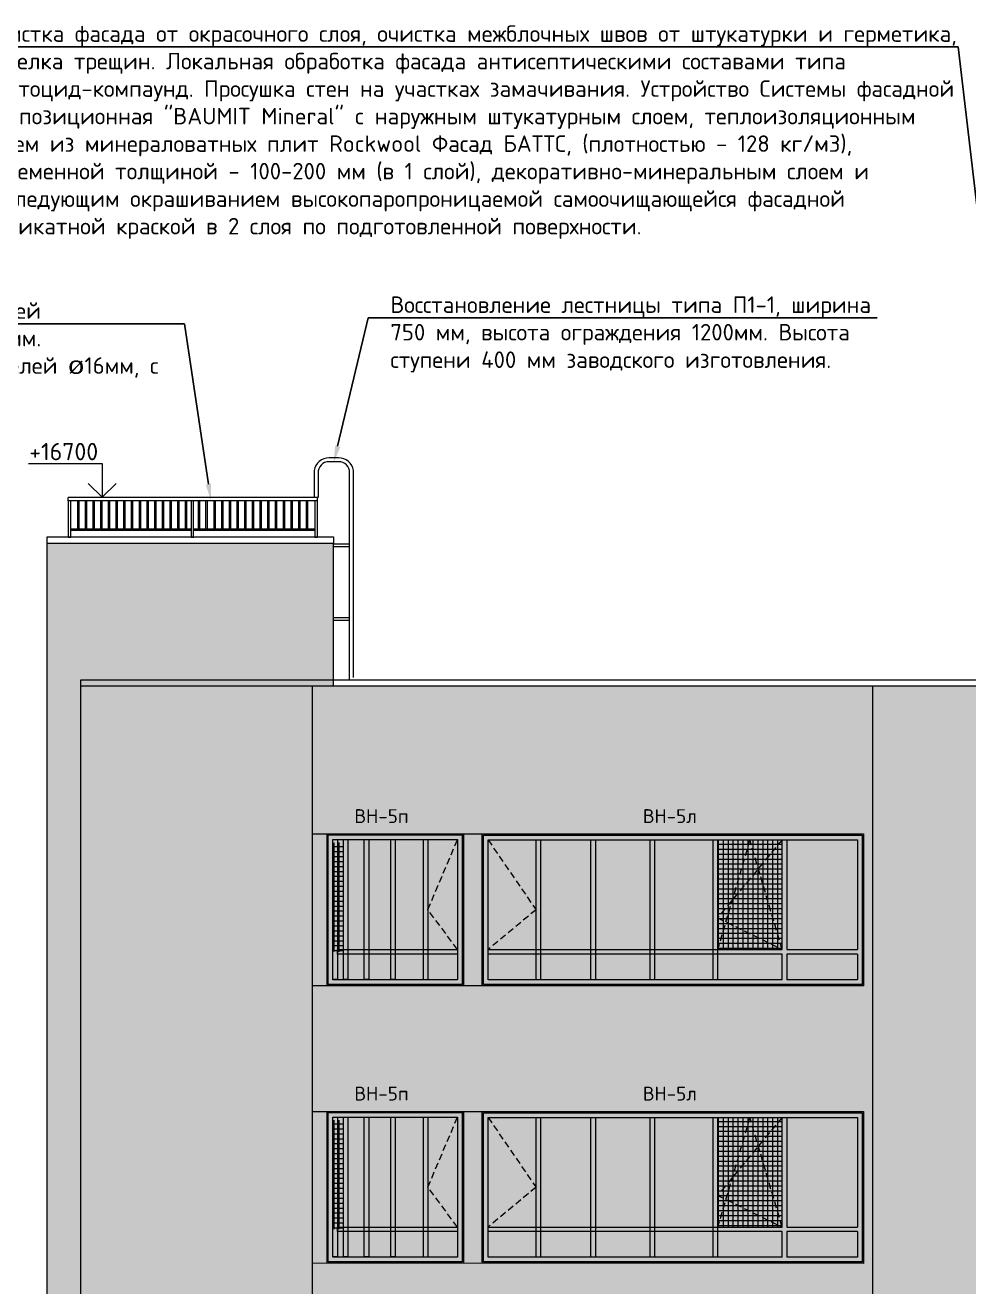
# Model space of a CAD drawing. Header units: millimetres. Extents: x -136099598 to 9192475, y 0 to 779331.
# Drawn here: x -107495 to -93199, y 293295 to 312407 of the extents above; entities that cross this region are included whole.
import ezdxf
from ezdxf import colors
from ezdxf.entities.mleader import LeaderData, LeaderLine
from ezdxf.math import Vec2, Vec3

# ---------------------------------------------------------------- set-up
doc = ezdxf.new("R2010")
doc.units = ezdxf.units.MM
doc.header["$MEASUREMENT"] = 0
doc.linetypes.add('ADSK_Штриховая_ш2 п1', pattern=[3, 2, -1])
doc.layers.get('0').update_dxf_attribs({"color": 250, "lineweight": 9})
for name, color, linetype, lineweight, true_color in [('!_Окно_00_Штрих_Стекло', 7, 'Continuous', 0, 0x737373), ('RAL 000 80 00', 7, 'Continuous', 0, 0xb9b8b6), ('RAL 7016', 7, 'Continuous', 0, 0x383e42), ('RAL 90 10', 7, 'Continuous', 0, 0xf1ece1)]:
    doc.layers.add(name, color=color, linetype=linetype, lineweight=lineweight, true_color=true_color)
for name, color, linetype in [('PDF _0', 7, 'Continuous'), ('PDF _PDF _0', 7, 'Continuous'), ('PDF _Текст', 7, 'Continuous')]:
    doc.layers.add(name, color=color, linetype=linetype)
for name, color, linetype, lineweight in [('АР-Выноски', 5, 'Continuous', 5), ('Лестницы', 7, 'Continuous', 13), ('Ограждение', 250, 'Continuous', 9), ('СТЕНЫ кирпич ЛИДЕР', 250, 'Continuous', 15)]:
    doc.layers.add(name, color=color, linetype=linetype, lineweight=lineweight)
doc.styles.add('ICOCPEUR', font='isocpeur.ttf')
doc.styles.add('PDF ISOCPEUR', font='isocpeur.ttf')

# ---------------------------------------------------------------- blocks, each defined once
blk = doc.blocks.new('A$C9e4906a5')
at = {"layer": '!_Окно_00_Штрих_Стекло'}
h = blk.add_hatch(color=256, dxfattribs=at)
h.dxf.hatch_style = 1
h.set_gradient(color1=(70, 92, 124), color2=(219, 225, 235), name='CURVED')
h.paths.add_polyline_path([(-8038, 94), (-6143, 90), (-6143, 2211), (-8038, 2216)])
h = blk.add_hatch(color=256, dxfattribs=at)
h.dxf.hatch_style = 1
h.set_gradient(color1=(70, 92, 124), color2=(219, 225, 235), name='CURVED')
h.paths.add_polyline_path([(-5687, 90), (-90, 90), (-90, 2209), (-5687, 2209)])
at = {"layer": 'PDF _PDF _0', "lineweight": 0, "true_color": 0x636466}
h = blk.add_hatch(dxfattribs=at)
h.set_pattern_fill('ANSI37', color=251, scale=600, angle=135)
h.set_pattern_definition([(180, (-7790.01, -36.94), (-7e-15, -75), []), (270, (-7790.01, -36.94), (75, -1e-14), [])])
h.paths.add_polyline_path([(-8038, 518), (-8038, 2165), (-7880, 2172), (-7880, 511)])
h = blk.add_hatch(dxfattribs=at)
h.set_pattern_fill('ANSI37', color=251, scale=600, angle=135)
h.set_pattern_definition([(180, (-1141.824, 1e-13), (-7e-15, -75), []), (270, (-1141.824, 1e-13), (75, -1e-14), [])])
h.paths.add_polyline_path([(-2210, 555), (-2210, 2202), (-1232, 2209), (-1232, 548)])
at = {"layer": 'RAL 7016', "ltscale": 100, "transparency": 33554687}
h = blk.add_hatch(color=256, dxfattribs=at)
h.dxf.hatch_style = 1
h.paths.add_polyline_path([(-8128, 2299), (-6061, 2299), (-6061, 4), (-8128, 2)])
h.paths.add_polyline_path([(-8038, 2213), (-8038, 93), (-6151, 94), (-6151, 2214)], flags=16)
h = blk.add_hatch(color=256, dxfattribs=at)
h.dxf.hatch_style = 1
h.paths.add_polyline_path([(-5777, 2299), (0, 2299), (0, 0), (-5777, 0)])
h.paths.add_polyline_path([(-5687, 2209), (-5686, 85), (-90, 90), (-90, 2209)], flags=16)
h = blk.add_hatch(color=256, dxfattribs=at)
h.dxf.hatch_style = 1
h.paths.add_polyline_path([(-8039, 90), (-8039, 2214), (-7969, 2214), (-7969, 90)])
h = blk.add_hatch(color=256, dxfattribs=at)
h.dxf.hatch_style = 1
h.paths.add_polyline_path([(-7881, 90), (-7881, 2214), (-7811, 2214), (-7811, 90)])
h = blk.add_hatch(color=256, dxfattribs=at)
h.dxf.hatch_style = 1
h.paths.add_polyline_path([(-7565, 90), (-7565, 2214), (-7495, 2214), (-7495, 90)])
h = blk.add_hatch(color=256, dxfattribs=at)
h.dxf.hatch_style = 1
h.paths.add_polyline_path([(-7165, 90), (-7164, 2214), (-7094, 2214), (-7095, 90)])
h = blk.add_hatch(color=256, dxfattribs=at)
h.dxf.hatch_style = 1
h.paths.add_polyline_path([(-6669, 90), (-6668, 2214), (-6598, 2214), (-6599, 90)])
h = blk.add_hatch(color=256, dxfattribs=at)
h.dxf.hatch_style = 1
h.paths.add_polyline_path([(-4962, 90), (-4961, 2209), (-4891, 2209), (-4892, 90)])
h = blk.add_hatch(color=256, dxfattribs=at)
h.dxf.hatch_style = 1
h.paths.add_polyline_path([(-4132, 90), (-4131, 2209), (-4061, 2209), (-4062, 90)])
h = blk.add_hatch(color=256, dxfattribs=at)
h.dxf.hatch_style = 1
h.paths.add_polyline_path([(-3235, 90), (-3234, 2209), (-3164, 2209), (-3165, 90)])
h = blk.add_hatch(color=256, dxfattribs=at)
h.dxf.hatch_style = 1
h.paths.add_polyline_path([(-2280, 90), (-2280, 2209), (-2210, 2209), (-2210, 90)])
h = blk.add_hatch(color=256, dxfattribs=at)
h.dxf.hatch_style = 1
h.paths.add_polyline_path([(-1233, 90), (-1233, 2238), (-1163, 2238), (-1163, 90)])
h = blk.add_hatch(color=256, dxfattribs=at)
h.dxf.hatch_style = 1
h.paths.add_polyline_path([(-7969, 547), (-6153, 548), (-6153, 478), (-7969, 478)])
h = blk.add_hatch(color=256, dxfattribs=at)
h.dxf.hatch_style = 1
h.paths.add_polyline_path([(-5687, 547), (-92, 548), (-92, 478), (-5687, 478)])
at = {"layer": 'PDF _0', "linetype": 'ADSK_Штриховая_ш2 п1', "lineweight": 0, "ltscale": 50}
for points in [[(-6599, 548), (-6599, 548), (-6422, 548), (-6151, 548), (-6599, 1152), (-6151, 2214)], [(-5688, 2209), (-4961, 1150), (-5687, 548)], [(-1232, 2209), (-2210, 1028), (-1232, 548), (-1721, 2209), (-2210, 548)], [(-5687, 548), (-5687, 548), (-5292, 548), (-4961, 548)]]:
    blk.add_lwpolyline(points, dxfattribs=at)
at = {"layer": 'PDF _PDF _0', "lineweight": 0}
for points in [[(-6061, 0), (-8128, 0), (-8128, 2299), (-6061, 2299)], [(0, 0), (-5777, 0), (-5777, 2299), (0, 2299)], [(-6081, 20), (-8108, 20), (-8108, 2284), (-6081, 2284)], [(-6151, 90), (-8038, 90), (-8038, 2214), (-6151, 2214)], [(-7969, 94), (-8038, 94), (-8038, 2214), (-7969, 2214)], [(-7811, 94), (-7880, 94), (-7880, 2214), (-7811, 2214)], [(-7495, 94), (-7564, 94), (-7564, 2214), (-7495, 2214)], [(-7095, 94), (-7163, 94), (-7163, 2214), (-7095, 2214)], [(-6599, 90), (-6668, 90), (-6668, 2214), (-6599, 2214)], [(-20, 20), (-5757, 20), (-5757, 2279), (-20, 2279)], [(-4892, 90), (-4961, 90), (-4961, 2209), (-4892, 2209)], [(-4062, 90), (-4131, 90), (-4131, 2209), (-4062, 2209)], [(-3165, 90), (-3233, 90), (-3233, 2209), (-3165, 2209)], [(-2210, 90), (-2279, 90), (-2279, 2209), (-2210, 2209)], [(-6151, 478), (-7969, 478), (-7969, 548), (-6151, 548)]]:
    blk.add_lwpolyline(points, close=True, dxfattribs=at)
for points in [[(-1232, 90), (-5687, 90), (-5687, 2209), (-90, 2209), (-90, 548)], [(-1232, 548), (-1232, 2209), (-1163, 2209), (-1163, 548)], [(-1232, 478), (-5687, 478), (-5687, 548), (-1232, 548)], [(-1232, 90), (-1232, 478)], [(-1163, 548), (-90, 548)], [(-90, 478), (-90, 90), (-1163, 90)], [(-1163, 478), (-1163, 90)], [(-90, 478), (-1163, 478)]]:
    blk.add_lwpolyline(points, dxfattribs=at)
at = {"layer": 'PDF _Текст', "lineweight": 0, "char_height": 210, "attachment_point": 9, "style": 'PDF ISOCPEUR'}
for s, insert in [('ВН-5п', (-6892, 2464)), ('ВН-5л', (-2525, 2464))]:
    blk.add_mtext(s, dxfattribs=dict(at, insert=insert))
blk = doc.blocks.new('A$C7ed41fb3')
at = {"ltscale": 150}
blk.add_line((3729, 550), (3729, 600), dxfattribs=at)
at = {"layer": 'Ограждение'}
for points in [[(3729, 600), (-47, 600)], [(-47, 550), (-47, 600)], [(3729, 550), (-47, 550)], [(-9, 0), (-9, 550), (-47, 550), (-47, 0), (-9, 0)], [(97, 125), (97, 550)], [(113, 550), (113, 125), (113, 125)], [(213, 125), (213, 550)], [(229, 550), (229, 125), (229, 125)], [(329, 125), (329, 550)], [(345, 550), (345, 125), (345, 125)], [(445, 125), (445, 550)], [(461, 550), (461, 125), (461, 125)], [(561, 125), (561, 550)], [(577, 550), (577, 125), (577, 125)], [(677, 125), (677, 550)], [(693, 550), (693, 125), (693, 125)], [(793, 125), (793, 550)], [(809, 550), (809, 125), (809, 125)], [(909, 125), (909, 550)], [(925, 550), (925, 125), (925, 125)], [(1033, 125), (1033, 550)], [(1049, 550), (1049, 125), (1049, 125)], [(1149, 125), (1149, 550)], [(1165, 550), (1165, 125), (1165, 125)], [(1265, 125), (1265, 550)], [(1281, 550), (1281, 125), (1281, 125)], [(1381, 125), (1381, 550)], [(1397, 550), (1397, 125), (1397, 125)], [(1497, 125), (1497, 550)], [(1513, 550), (1513, 125), (1513, 125)], [(1613, 125), (1613, 550)], [(1629, 550), (1629, 125), (1629, 125)], [(1729, 125), (1729, 550)], [(1745, 550), (1745, 125), (1745, 125)], [(1852, 0), (1852, 550), (1814, 550), (1814, 0), (1852, 0)], [(1924, 124), (1924, 549)], [(1940, 549), (1940, 124), (1940, 124)], [(2040, 124), (2040, 549)], [(2056, 549), (2056, 124), (2056, 124)], [(2163, 125), (2163, 549)], [(2179, 549), (2179, 125), (2179, 125)], [(2279, 125), (2279, 549)], [(2295, 549), (2295, 125), (2295, 125)], [(2395, 125), (2395, 549)], [(2411, 549), (2411, 125), (2411, 125)], [(2511, 125), (2511, 549)], [(2527, 549), (2527, 125), (2527, 125)], [(2627, 125), (2627, 549)], [(2643, 549), (2643, 125), (2643, 125)], [(2743, 125), (2743, 549)], [(2759, 549), (2759, 125), (2759, 125)], [(2859, 125), (2859, 549)], [(2875, 549), (2875, 125), (2875, 125)], [(2975, 125), (2975, 549)], [(2991, 549), (2991, 125), (2991, 125)], [(3091, 125), (3091, 549)], [(3107, 549), (3107, 125), (3107, 125)], [(3215, 125), (3215, 550)], [(3231, 550), (3231, 125), (3231, 125)], [(3331, 125), (3331, 550)], [(3347, 550), (3347, 125), (3347, 125)], [(3447, 125), (3447, 550)], [(3463, 550), (3463, 125), (3463, 125)], [(3563, 125), (3563, 550)], [(3579, 550), (3579, 125), (3579, 125)], [(3729, 0), (3729, 550), (3691, 550), (3691, 0), (3729, 0)], [(1814, 100), (-9, 100), (-9, 125), (1814, 125)], [(1852, 125), (3691, 125)], [(3691, 100), (1852, 100)]]:
    blk.add_lwpolyline(points, dxfattribs=at)

msp = doc.modelspace()

# ---------------------------------------------------------------- hatches: boundary and pattern name
at = {"layer": 'RAL 000 80 00'}
h = msp.add_hatch(color=256, dxfattribs=at)
h.dxf.hatch_style = 1
h.paths.add_polyline_path([(-106652.7, 302392), (-102822.7, 302392), (-102822.7, 304555.6), (-107162.7, 304555.6), (-107162.7, 288553.6), (-106652.7, 288553.6)])
h = msp.add_hatch(color=256, dxfattribs=at)
h.dxf.hatch_style = 1
h.paths.add_polyline_path([(-103143.2, 302391.3), (-94652.7, 302392), (-94652.7, 288553.6), (-103143.4, 288553.6)])
at = {"layer": 'RAL 90 10', "ltscale": 100, "transparency": 33554687}
h = msp.add_hatch(color=256, dxfattribs=at)
h.dxf.hatch_style = 1
h.paths.add_polyline_path([(-103142.9, 302391.8), (-106652.7, 302392), (-106649.6, 288553.5), (-103143.4, 288553.6)])
h = msp.add_hatch(color=256, dxfattribs=at)
h.dxf.hatch_style = 1
h.paths.add_polyline_path([(-81812.7, 302392), (-94652.9, 302392), (-94652.7, 288553.5), (-81814.6, 288553.6)])

# ---------------------------------------------------------------- linework, layer by layer
at = {"ltscale": 150}
for p, q in [((-107162.7, 287802.7), (-107162.7, 304555.6)), ((-102822.7, 302392), (-102822.7, 304553.3)), ((-106652.7, 287721.9), (-106652.7, 302392)), ((-94652.7, 288553.6), (-94652.7, 302392))]:
    msp.add_line(p, q, dxfattribs=at)
for points in [[(-107162.7, 304655.5), (-102822.7, 304655.5), (-102822.7, 304555.6), (-107162.7, 304555.6)], [(-106652.7, 302491.9), (-57517.7, 302491.9), (-57517.7, 302392), (-106652.7, 302392)]]:
    msp.add_lwpolyline(points, close=True, dxfattribs=at)
at = {"ltscale": 150, "elevation": 0.5}
for points in [[(-94794.9, 297852), (-103143.1, 297852), (-103143.1, 300155.6), (-94794.9, 300155.6)], [(-94794.9, 293647.5), (-103143.3, 293652.8), (-103143.1, 295951.2), (-94794.9, 295951.2)]]:
    msp.add_lwpolyline(points, close=True, dxfattribs=at)
at = {"layer": 'PDF _0', "lineweight": 0}
msp.add_lwpolyline([(-107446.7, 305766.4), (-106331, 305766.4), (-106331, 305256.4), (-106117.7, 305465.3), (-106331, 305256.4), (-106540, 305465.3)], dxfattribs=at)
at = {"layer": 'PDF _0', "lineweight": 0, "elevation": 0.8}
msp.add_lwpolyline([(-103143, 300689.5), (-103143, 300782.9), (-103143, 302392)], dxfattribs=at)
at = {"layer": 'Лестницы', "ltscale": 400}
for p, q in [((-102581.5, 304546.2), (-102822.7, 304546.2)), ((-102581.5, 304506.2), (-102822.7, 304506.2)), ((-102581.4, 303428.4), (-102822.7, 303428.4)), ((-102581.4, 303388.4), (-102822.7, 303388.4))]:
    msp.add_line(p, q, dxfattribs=at)
at = {"layer": 'Лестницы'}
for points in [[(-102521.5, 302526.7), (-102521.5, 305660.8, 0.3732583), (-102749.5, 305853), (-102889.5, 305853, 0.3732258), (-103117.5, 305660.8), (-103117.5, 305253.5)], [(-102581.5, 302491.9), (-102581.5, 305626.8, 0.4229742), (-102744.2, 305794), (-102894.8, 305794, 0.4296737), (-103057.5, 305622.7), (-103057.5, 305253.5)]]:
    msp.add_lwpolyline(points, format="xyb", dxfattribs=at)
at = {"layer": 'СТЕНЫ кирпич ЛИДЕР', "ltscale": 100}
for p, q in [((-103143.5, 287693.6, -1.4), (-103143, 302392, 0.8)), ((-94652.7, 287696.5, 1.4), (-94652.7, 302392, 0.8))]:
    msp.add_line(p, q, dxfattribs=at)

# ---------------------------------------------------------------- block references
at = {"ltscale": 150}
for name, p in [('A$C7ed41fb3', (-106796.3, 304653.5, -1.1)), ('A$C9e4906a5', (-94794.9, 297856.4, 0.5)), ('A$C9e4906a5', (-94794.9, 293652, 0.5))]:
    msp.add_blockref(name, p, dxfattribs=at)

# ---------------------------------------------------------------- texts
at = {"layer": 'PDF _0', "color": 18, "lineweight": 0, "true_color": 0x000000, "insert": (-106390.1, 305816.4), "char_height": 262.49, "attachment_point": 9, "style": 'PDF ISOCPEUR'}
msp.add_mtext('+16700', dxfattribs=at)

# ---------------------------------------------------------------- leaders
at = {"layer": 'АР-Выноски'}
ml = msp.add_multileader_mtext('Standard', dxfattribs=at)
ml.set_content('\\A1;Очистка фасада от окрасочного слоя, очистка межблочных швов от штукатурки и герметика, заделка трещин. Локальная обработка фасада антисептическими составами типа Картоцид-компаунд. Просушка стен на участках замачивания. Устройство Системы фасадной композиционная "BAUMIT Mineral" c наружным штукатурным слоем, теплоизоляционным слоем из минераловатных плит Rockwool Фасад БАТТС, (плотностью - 128 кг/м3), переменной толщиной - 100-200 мм (в 1 слой), декоративно-минеральным слоем и последующим окрашиванием высокопаропроницаемой самоочищающейся фасадной силикатной краской в 2 слоя по подготовленной поверхности. ', color=256, style='ICOCPEUR')
ml.set_leader_properties(color=256)
ml.build(insert=Vec2(0, 0))
ml.multileader.update_dxf_attribs({"text_left_attachment_type": 6, "text_right_attachment_type": 6, "dogleg_length": 100, "arrow_head_size": 250})
ctx = ml.context
ctx.base_point, ctx.char_height, ctx.arrow_head_size, ctx.landing_gap_size, ctx.plane_origin = Vec3(-108061.1, 312080.2, -1.8), 250, 250, 25, Vec3(-91742.5, 305447.3, -1.8)
ctx.left_attachment, ctx.right_attachment = 6, 6
notes = []
notes.append((ctx, [(0, (1, 1, 0), (-93361.1, 312080.2, -1.8), (-1, 0), 100, [(0, [(-92115, 301469.7, -1.8)], 0, [])])]))
ctx.mtext.insert, ctx.mtext.width, ctx.mtext.defined_height, ctx.mtext.flow_direction = Vec3(-108142.4, 312405.2, -1.8), 14727.298, 9019.7, 5
ml = msp.add_multileader_mtext('Standard', dxfattribs=at)
ml.set_content('Восстановление лестницы типа П1-1, ширина 750 мм, высота ограждения 1200мм. Высота ступени 400 мм заводского изготовления.', color=256, style='ICOCPEUR')
ml.set_leader_properties()
ml.build(insert=Vec2(0, 0))
ml.multileader.update_dxf_attribs({"text_left_attachment_type": 6, "text_right_attachment_type": 6, "dogleg_length": 309.1, "arrow_head_size": 250})
ctx = ml.context
ctx.base_point, ctx.char_height, ctx.arrow_head_size, ctx.landing_gap_size, ctx.plane_origin = Vec3(-101987.6, 307973.2), 250, 250, 25, Vec3(-113592.4, 306001.9)
ctx.left_attachment, ctx.right_attachment = 6, 6
notes.append((ctx, [(0, (1, 1, 0), (-102296.7, 307973.2), (1, 0), 309.1, [(0, [(-102819.5, 305784.1)], 0, [])])]))
ctx.mtext.insert, ctx.mtext.width, ctx.mtext.defined_height, ctx.mtext.flow_direction = Vec3(-101962.6, 308298.2), 7303.249, 5775.2, 5
ml = msp.add_multileader_mtext('Standard', dxfattribs=at)
ml.set_content('\\A1;Замена ограждения из нержавеющей полированной стали высотой 600мм. Заполнение вертикальное из ригелей {\\fISOCTEUR|b0|i0|c204|p49;ø}16мм, с шагом 100мм.  ', color=256, style='ICOCPEUR')
ml.set_leader_properties()
ml.build(insert=Vec2(0, 0))
ml.multileader.update_dxf_attribs({"text_left_attachment_type": 6, "text_right_attachment_type": 6, "dogleg_length": 100, "arrow_head_size": 250})
ctx = ml.context
ctx.base_point, ctx.char_height, ctx.arrow_head_size, ctx.landing_gap_size, ctx.plane_origin = Vec3(-113165.7, 307884.2), 250, 250, 25, Vec3(-110208.1, 292712.5)
ctx.left_attachment, ctx.right_attachment = 6, 6
notes.append((ctx, [(0, (1, 1, 0), (-105081.5, 307884.2), (-1, 0), 309.1, [(1, [(-104682.7, 305205.8)], 0, [])])]))
ctx.mtext.insert, ctx.mtext.width, ctx.mtext.defined_height, ctx.mtext.flow_direction = Vec3(-113140.7, 308209.2), 7824.767, 1601.7, 5
for ctx, leaders in notes:
    for number, flags, end, landing, length, lines in leaders:
        leader = LeaderData()
        leader.index, (leader.has_last_leader_line, leader.has_dogleg_vector, leader.attachment_direction) = number, flags
        leader.last_leader_point, leader.dogleg_vector, leader.dogleg_length = Vec3(end), Vec3(landing), length
        for number, points, colour, breaks in lines:
            line = LeaderLine()
            line.index, line.vertices, line.color, line.breaks = number, Vec3.list(points), colors.encode_raw_color(colour), breaks
            leader.lines.append(line)
        ctx.leaders.append(leader)

doc.saveas('drawing.dxf')
